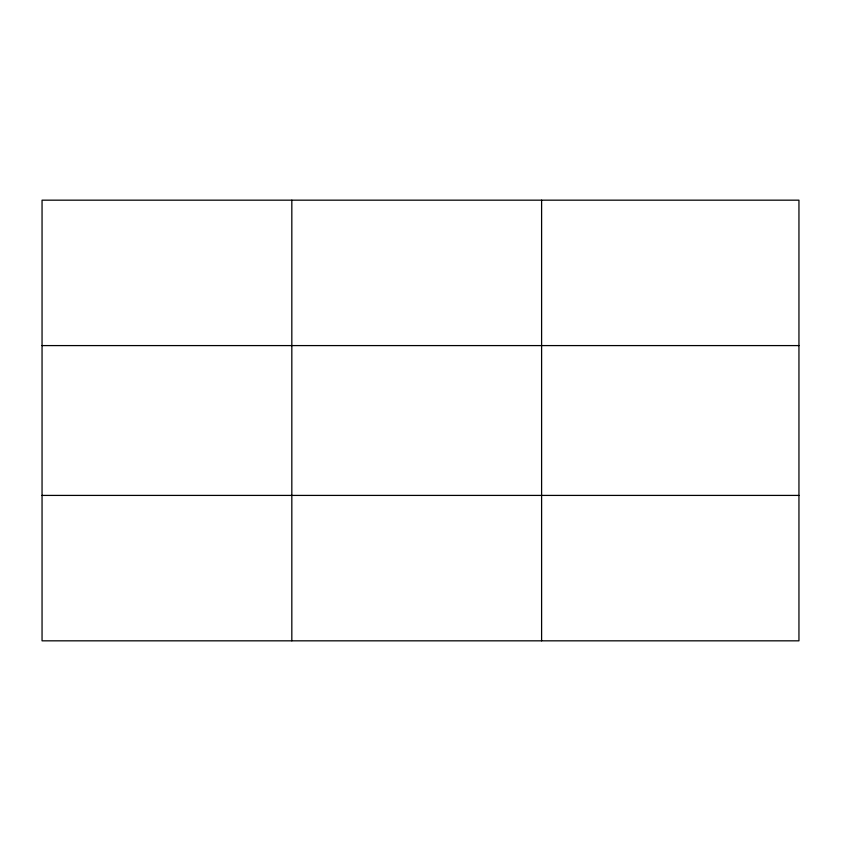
<?xml version="1.0" encoding="UTF-8"?>
<svg xmlns="http://www.w3.org/2000/svg" width="841" height="841" viewBox="0 0 841 841"><rect width="100%" height="100%" fill="white"/><g stroke="black" fill="none" stroke-linecap="round" stroke-linejoin="round"><path stroke-width="1.26" d="M291.827 640.831L291.827 200.169M541.604 640.831L541.604 200.169M798.95 495.412L798.95 640.831L42.05 640.831L42.05 200.169L798.95 200.169L798.95 495.412L42.05 495.412M42.05 345.588L798.95 345.588"/></g></svg>
